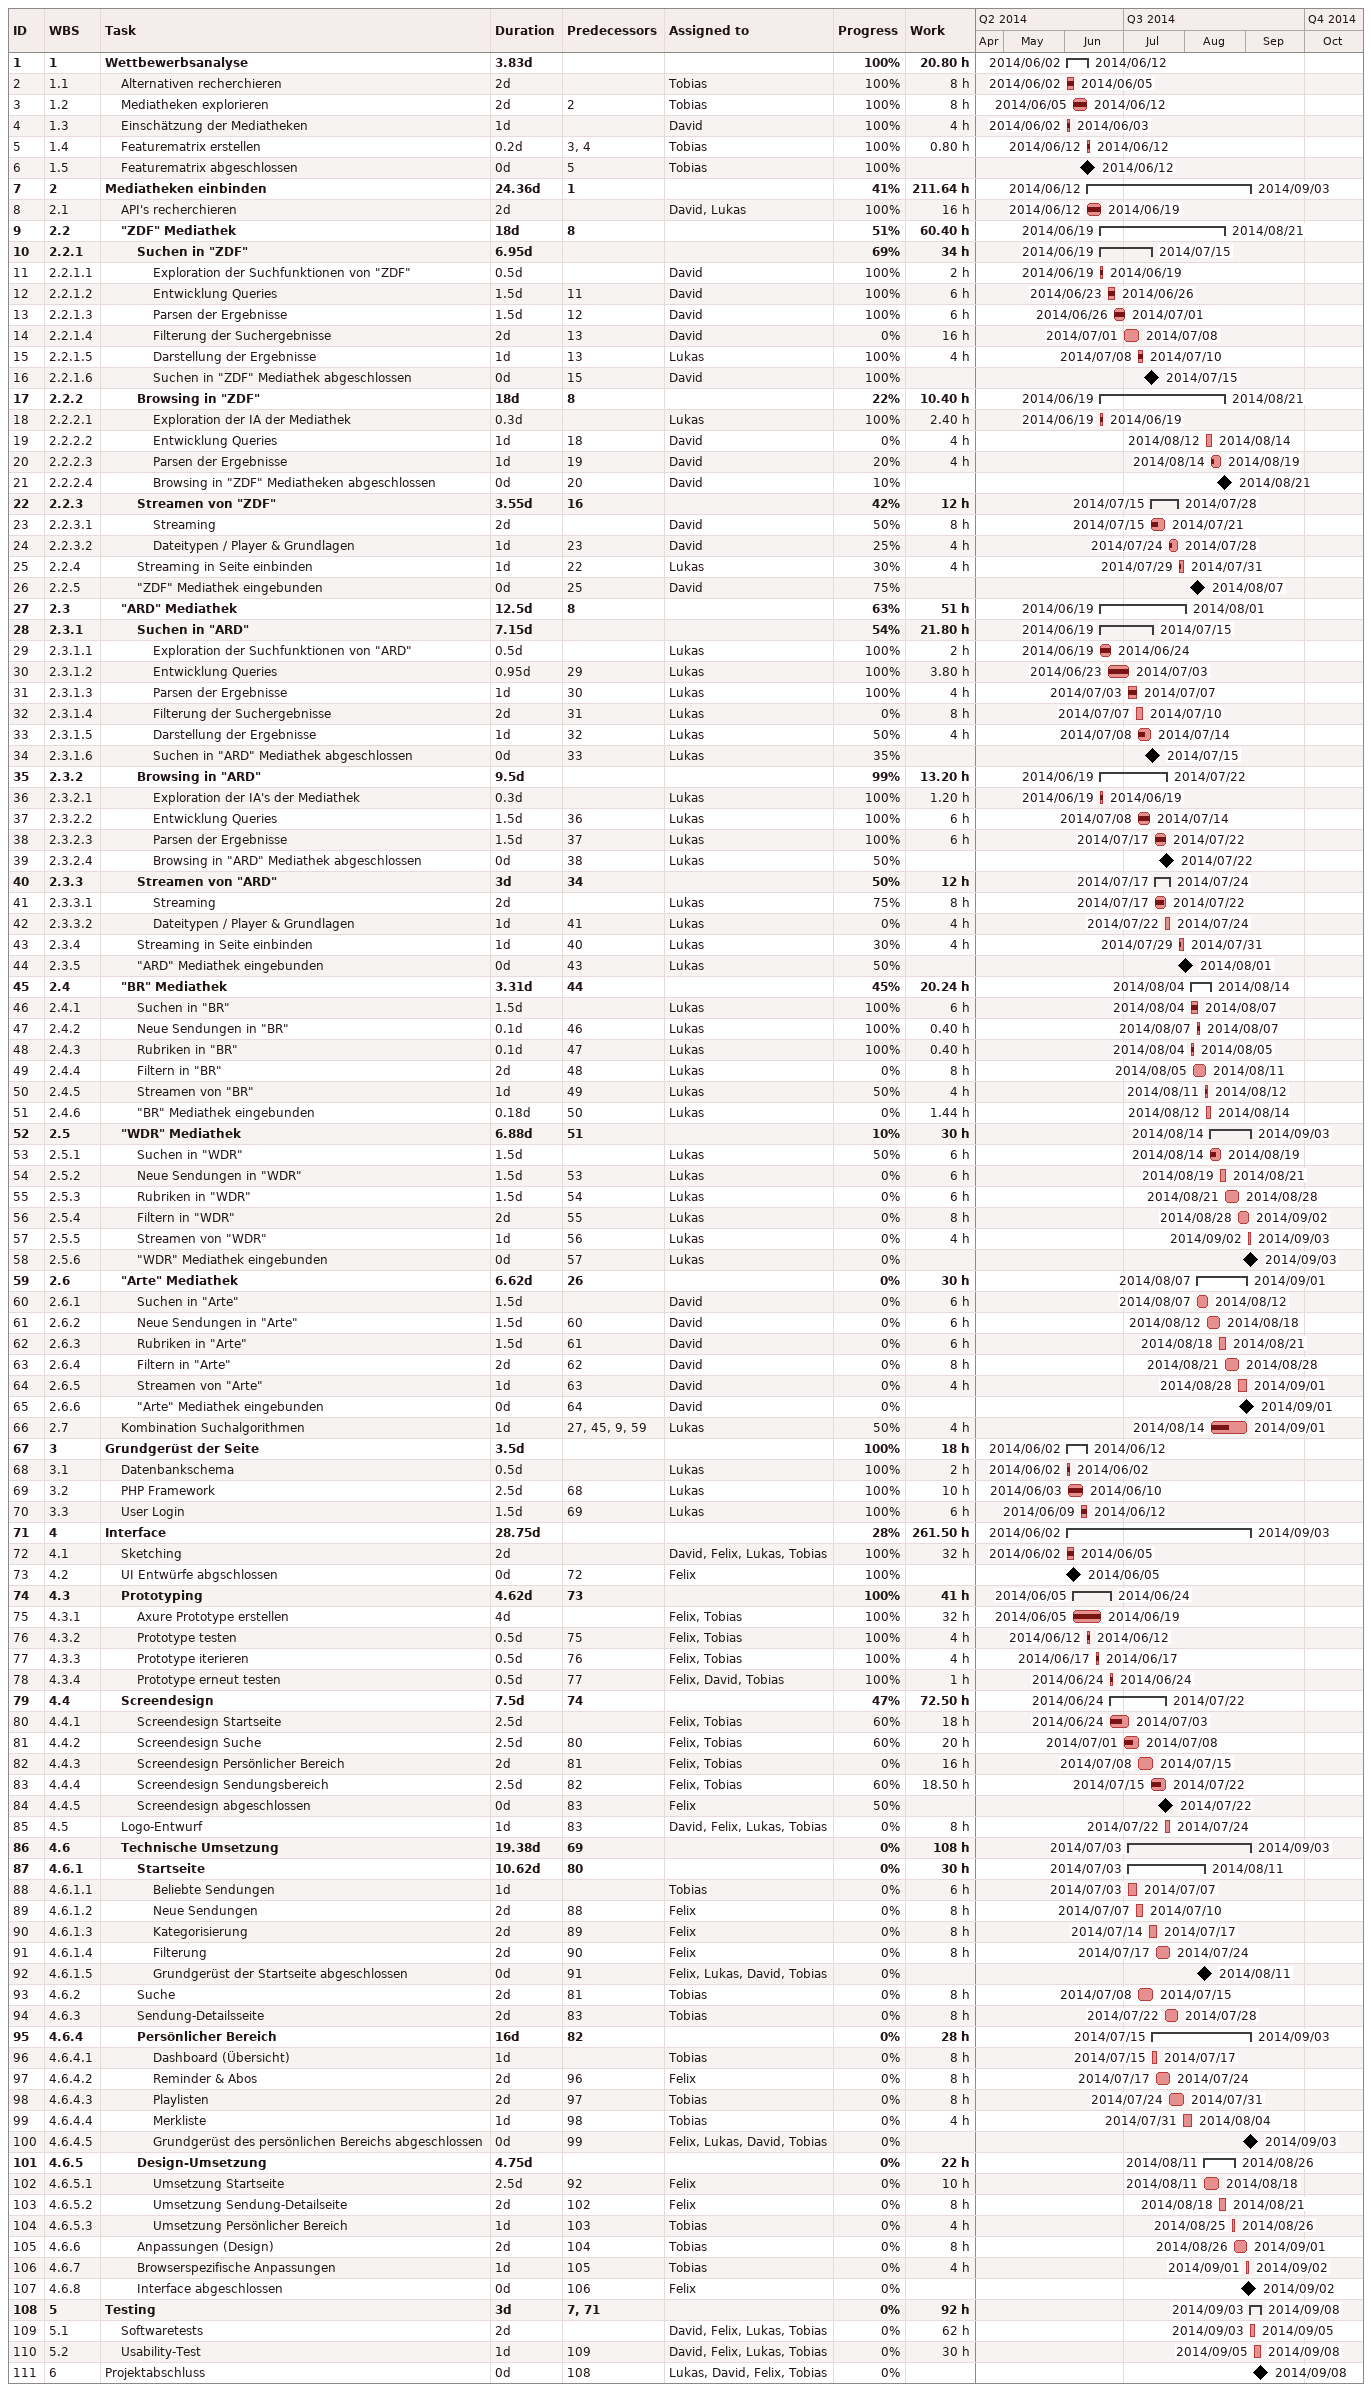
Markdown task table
| ID | WBS | Task | Duration | Start | Finish | Predecessors | Resources | % complete | Work (h) |
|---|---|---|---|---|---|---|---|---|---|
| 1 | 1 | **Wettbewerbsanalyse** | 3.83d | 2014-06-02 | 2014-06-12 |  |  | 100 | 20.80 |
| 2 | 1.1 | Alternativen recherchieren | 2d | 2014-06-02 | 2014-06-05 |  | Tobias | 100 | 8 |
| 3 | 1.2 | Mediatheken explorieren | 2d | 2014-06-05 | 2014-06-12 | 2 | Tobias | 100 | 8 |
| 4 | 1.3 | Einschätzung der Mediatheken | 1d | 2014-06-02 | 2014-06-03 |  | David | 100 | 4 |
| 5 | 1.4 | Featurematrix erstellen | 0.2d | 2014-06-12 | 2014-06-12 | 3, 4 | Tobias | 100 | 0.80 |
| 6 | 1.5 | Featurematrix abgeschlossen | 0d | 2014-06-12 | 2014-06-12 | 5 | Tobias | 100 |  |
| 7 | 2 | **Mediatheken einbinden** | 24.36d | 2014-06-12 | 2014-09-03 | 1 |  | 41 | 211.64 |
| 8 | 2.1 | API's recherchieren | 2d | 2014-06-12 | 2014-06-19 |  | David, Lukas | 100 | 16 |
| 9 | 2.2 | **"ZDF" Mediathek** | 18d | 2014-06-19 | 2014-08-21 | 8 |  | 51 | 60.40 |
| 10 | 2.2.1 | **Suchen in "ZDF"** | 6.95d | 2014-06-19 | 2014-07-15 |  |  | 69 | 34 |
| 11 | 2.2.1.1 | Exploration der Suchfunktionen von "ZDF" | 0.5d | 2014-06-19 | 2014-06-19 |  | David | 100 | 2 |
| 12 | 2.2.1.2 | Entwicklung Queries | 1.5d | 2014-06-23 | 2014-06-26 | 11 | David | 100 | 6 |
| 13 | 2.2.1.3 | Parsen der Ergebnisse | 1.5d | 2014-06-26 | 2014-07-01 | 12 | David | 100 | 6 |
| 14 | 2.2.1.4 | Filterung der Suchergebnisse | 2d | 2014-07-01 | 2014-07-08 | 13 | David | 0 | 16 |
| 15 | 2.2.1.5 | Darstellung der Ergebnisse | 1d | 2014-07-08 | 2014-07-10 | 13 | Lukas | 100 | 4 |
| 16 | 2.2.1.6 | Suchen in "ZDF" Mediathek abgeschlossen | 0d | 2014-07-15 | 2014-07-15 | 15 | David | 100 |  |
| 17 | 2.2.2 | **Browsing in "ZDF"** | 18d | 2014-06-19 | 2014-08-21 | 8 |  | 22 | 10.40 |
| 18 | 2.2.2.1 | Exploration der IA der Mediathek | 0.3d | 2014-06-19 | 2014-06-19 |  | Lukas | 100 | 2.40 |
| 19 | 2.2.2.2 | Entwicklung Queries | 1d | 2014-08-12 | 2014-08-14 | 18 | David | 0 | 4 |
| 20 | 2.2.2.3 | Parsen der Ergebnisse | 1d | 2014-08-14 | 2014-08-19 | 19 | David | 20 | 4 |
| 21 | 2.2.2.4 | Browsing in "ZDF" Mediatheken abgeschlossen | 0d | 2014-08-21 | 2014-08-21 | 20 | David | 10 |  |
| 22 | 2.2.3 | **Streamen von "ZDF"** | 3.55d | 2014-07-15 | 2014-07-28 | 16 |  | 42 | 12 |
| 23 | 2.2.3.1 | Streaming | 2d | 2014-07-15 | 2014-07-21 |  | David | 50 | 8 |
| 24 | 2.2.3.2 | Dateitypen / Player & Grundlagen | 1d | 2014-07-24 | 2014-07-28 | 23 | David | 25 | 4 |
| 25 | 2.2.4 | Streaming in Seite einbinden | 1d | 2014-07-29 | 2014-07-31 | 22 | Lukas | 30 | 4 |
| 26 | 2.2.5 | "ZDF" Mediathek eingebunden | 0d | 2014-08-07 | 2014-08-07 | 25 | David | 75 |  |
| 27 | 2.3 | **"ARD" Mediathek** | 12.5d | 2014-06-19 | 2014-08-01 | 8 |  | 63 | 51 |
| 28 | 2.3.1 | **Suchen in "ARD"** | 7.15d | 2014-06-19 | 2014-07-15 |  |  | 54 | 21.80 |
| 29 | 2.3.1.1 | Exploration der Suchfunktionen von "ARD" | 0.5d | 2014-06-19 | 2014-06-24 |  | Lukas | 100 | 2 |
| 30 | 2.3.1.2 | Entwicklung Queries | 0.95d | 2014-06-23 | 2014-07-03 | 29 | Lukas | 100 | 3.80 |
| 31 | 2.3.1.3 | Parsen der Ergebnisse | 1d | 2014-07-03 | 2014-07-07 | 30 | Lukas | 100 | 4 |
| 32 | 2.3.1.4 | Filterung der Suchergebnisse | 2d | 2014-07-07 | 2014-07-10 | 31 | Lukas | 0 | 8 |
| 33 | 2.3.1.5 | Darstellung der Ergebnisse | 1d | 2014-07-08 | 2014-07-14 | 32 | Lukas | 50 | 4 |
| 34 | 2.3.1.6 | Suchen in "ARD" Mediathek abgeschlossen | 0d | 2014-07-15 | 2014-07-15 | 33 | Lukas | 35 |  |
| 35 | 2.3.2 | **Browsing in "ARD"** | 9.5d | 2014-06-19 | 2014-07-22 |  |  | 99 | 13.20 |
| 36 | 2.3.2.1 | Exploration der IA's der Mediathek | 0.3d | 2014-06-19 | 2014-06-19 |  | Lukas | 100 | 1.20 |
| 37 | 2.3.2.2 | Entwicklung Queries | 1.5d | 2014-07-08 | 2014-07-14 | 36 | Lukas | 100 | 6 |
| 38 | 2.3.2.3 | Parsen der Ergebnisse | 1.5d | 2014-07-17 | 2014-07-22 | 37 | Lukas | 100 | 6 |
| 39 | 2.3.2.4 | Browsing in "ARD" Mediathek abgeschlossen | 0d | 2014-07-22 | 2014-07-22 | 38 | Lukas | 50 |  |
| 40 | 2.3.3 | **Streamen von "ARD"** | 3d | 2014-07-17 | 2014-07-24 | 34 |  | 50 | 12 |
| 41 | 2.3.3.1 | Streaming | 2d | 2014-07-17 | 2014-07-22 |  | Lukas | 75 | 8 |
| 42 | 2.3.3.2 | Dateitypen / Player & Grundlagen | 1d | 2014-07-22 | 2014-07-24 | 41 | Lukas | 0 | 4 |
| 43 | 2.3.4 | Streaming in Seite einbinden | 1d | 2014-07-29 | 2014-07-31 | 40 | Lukas | 30 | 4 |
| 44 | 2.3.5 | "ARD" Mediathek eingebunden | 0d | 2014-08-01 | 2014-08-01 | 43 | Lukas | 50 |  |
| 45 | 2.4 | **"BR" Mediathek** | 3.31d | 2014-08-04 | 2014-08-14 | 44 |  | 45 | 20.24 |
| 46 | 2.4.1 | Suchen in "BR" | 1.5d | 2014-08-04 | 2014-08-07 |  | Lukas | 100 | 6 |
| 47 | 2.4.2 | Neue Sendungen in "BR" | 0.1d | 2014-08-07 | 2014-08-07 | 46 | Lukas | 100 | 0.40 |
| 48 | 2.4.3 | Rubriken in "BR" | 0.1d | 2014-08-04 | 2014-08-05 | 47 | Lukas | 100 | 0.40 |
| 49 | 2.4.4 | Filtern in "BR" | 2d | 2014-08-05 | 2014-08-11 | 48 | Lukas | 0 | 8 |
| 50 | 2.4.5 | Streamen von "BR" | 1d | 2014-08-11 | 2014-08-12 | 49 | Lukas | 50 | 4 |
| 51 | 2.4.6 | "BR" Mediathek eingebunden | 0.18d | 2014-08-12 | 2014-08-14 | 50 | Lukas | 0 | 1.44 |
| 52 | 2.5 | **"WDR" Mediathek** | 6.88d | 2014-08-14 | 2014-09-03 | 51 |  | 10 | 30 |
| 53 | 2.5.1 | Suchen in "WDR" | 1.5d | 2014-08-14 | 2014-08-19 |  | Lukas | 50 | 6 |
| 54 | 2.5.2 | Neue Sendungen in "WDR" | 1.5d | 2014-08-19 | 2014-08-21 | 53 | Lukas | 0 | 6 |
| 55 | 2.5.3 | Rubriken in "WDR" | 1.5d | 2014-08-21 | 2014-08-28 | 54 | Lukas | 0 | 6 |
| 56 | 2.5.4 | Filtern in "WDR" | 2d | 2014-08-28 | 2014-09-02 | 55 | Lukas | 0 | 8 |
| 57 | 2.5.5 | Streamen von "WDR" | 1d | 2014-09-02 | 2014-09-03 | 56 | Lukas | 0 | 4 |
| 58 | 2.5.6 | "WDR" Mediathek eingebunden | 0d | 2014-09-03 | 2014-09-03 | 57 | Lukas | 0 |  |
| 59 | 2.6 | **"Arte" Mediathek** | 6.62d | 2014-08-07 | 2014-09-01 | 26 |  | 0 | 30 |
| 60 | 2.6.1 | Suchen in "Arte" | 1.5d | 2014-08-07 | 2014-08-12 |  | David | 0 | 6 |
| 61 | 2.6.2 | Neue Sendungen in "Arte" | 1.5d | 2014-08-12 | 2014-08-18 | 60 | David | 0 | 6 |
| 62 | 2.6.3 | Rubriken in "Arte" | 1.5d | 2014-08-18 | 2014-08-21 | 61 | David | 0 | 6 |
| 63 | 2.6.4 | Filtern in "Arte" | 2d | 2014-08-21 | 2014-08-28 | 62 | David | 0 | 8 |
| 64 | 2.6.5 | Streamen von "Arte" | 1d | 2014-08-28 | 2014-09-01 | 63 | David | 0 | 4 |
| 65 | 2.6.6 | "Arte" Mediathek eingebunden | 0d | 2014-09-01 | 2014-09-01 | 64 | David | 0 |  |
| 66 | 2.7 | Kombination Suchalgorithmen | 1d | 2014-08-14 | 2014-09-01 | 27, 45, 9, 59 | Lukas | 50 | 4 |
| 67 | 3 | **Grundgerüst der Seite** | 3.5d | 2014-06-02 | 2014-06-12 |  |  | 100 | 18 |
| 68 | 3.1 | Datenbankschema | 0.5d | 2014-06-02 | 2014-06-02 |  | Lukas | 100 | 2 |
| 69 | 3.2 | PHP Framework | 2.5d | 2014-06-03 | 2014-06-10 | 68 | Lukas | 100 | 10 |
| 70 | 3.3 | User Login | 1.5d | 2014-06-09 | 2014-06-12 | 69 | Lukas | 100 | 6 |
| 71 | 4 | **Interface** | 28.75d | 2014-06-02 | 2014-09-03 |  |  | 28 | 261.50 |
| 72 | 4.1 | Sketching | 2d | 2014-06-02 | 2014-06-05 |  | David, Felix, Lukas, Tobias | 100 | 32 |
| 73 | 4.2 | UI Entwürfe abgschlossen | 0d | 2014-06-05 | 2014-06-05 | 72 | Felix | 100 |  |
| 74 | 4.3 | **Prototyping** | 4.62d | 2014-06-05 | 2014-06-24 | 73 |  | 100 | 41 |
| 75 | 4.3.1 | Axure Prototype erstellen | 4d | 2014-06-05 | 2014-06-19 |  | Felix, Tobias | 100 | 32 |
| 76 | 4.3.2 | Prototype testen | 0.5d | 2014-06-12 | 2014-06-12 | 75 | Felix, Tobias | 100 | 4 |
| 77 | 4.3.3 | Prototype iterieren | 0.5d | 2014-06-17 | 2014-06-17 | 76 | Felix, Tobias | 100 | 4 |
| 78 | 4.3.4 | Prototype erneut testen | 0.5d | 2014-06-24 | 2014-06-24 | 77 | Felix, David, Tobias | 100 | 1 |
| 79 | 4.4 | **Screendesign** | 7.5d | 2014-06-24 | 2014-07-22 | 74 |  | 47 | 72.50 |
| 80 | 4.4.1 | Screendesign Startseite | 2.5d | 2014-06-24 | 2014-07-03 |  | Felix, Tobias | 60 | 18 |
| 81 | 4.4.2 | Screendesign Suche | 2.5d | 2014-07-01 | 2014-07-08 | 80 | Felix, Tobias | 60 | 20 |
| 82 | 4.4.3 | Screendesign Persönlicher Bereich | 2d | 2014-07-08 | 2014-07-15 | 81 | Felix, Tobias | 0 | 16 |
| 83 | 4.4.4 | Screendesign Sendungsbereich | 2.5d | 2014-07-15 | 2014-07-22 | 82 | Felix, Tobias | 60 | 18.50 |
| 84 | 4.4.5 | Screendesign abgeschlossen | 0d | 2014-07-22 | 2014-07-22 | 83 | Felix | 50 |  |
| 85 | 4.5 | Logo-Entwurf | 1d | 2014-07-22 | 2014-07-24 | 83 | David, Felix, Lukas, Tobias | 0 | 8 |
| 86 | 4.6 | **Technische Umsetzung** | 19.38d | 2014-07-03 | 2014-09-03 | 69 |  | 0 | 108 |
| 87 | 4.6.1 | **Startseite** | 10.62d | 2014-07-03 | 2014-08-11 | 80 |  | 0 | 30 |
| 88 | 4.6.1.1 | Beliebte Sendungen | 1d | 2014-07-03 | 2014-07-07 |  | Tobias | 0 | 6 |
| 89 | 4.6.1.2 | Neue Sendungen | 2d | 2014-07-07 | 2014-07-10 | 88 | Felix | 0 | 8 |
| 90 | 4.6.1.3 | Kategorisierung | 2d | 2014-07-14 | 2014-07-17 | 89 | Felix | 0 | 8 |
| 91 | 4.6.1.4 | Filterung | 2d | 2014-07-17 | 2014-07-24 | 90 | Felix | 0 | 8 |
| 92 | 4.6.1.5 | Grundgerüst der Startseite abgeschlossen | 0d | 2014-08-11 | 2014-08-11 | 91 | Felix, Lukas, David, Tobias | 0 |  |
| 93 | 4.6.2 | Suche | 2d | 2014-07-08 | 2014-07-15 | 81 | Tobias | 0 | 8 |
| 94 | 4.6.3 | Sendung-Detailsseite | 2d | 2014-07-22 | 2014-07-28 | 83 | Tobias | 0 | 8 |
| 95 | 4.6.4 | **Persönlicher Bereich** | 16d | 2014-07-15 | 2014-09-03 | 82 |  | 0 | 28 |
| 96 | 4.6.4.1 | Dashboard (Übersicht) | 1d | 2014-07-15 | 2014-07-17 |  | Tobias | 0 | 8 |
| 97 | 4.6.4.2 | Reminder & Abos | 2d | 2014-07-17 | 2014-07-24 | 96 | Felix | 0 | 8 |
| 98 | 4.6.4.3 | Playlisten | 2d | 2014-07-24 | 2014-07-31 | 97 | Tobias | 0 | 8 |
| 99 | 4.6.4.4 | Merkliste | 1d | 2014-07-31 | 2014-08-04 | 98 | Tobias | 0 | 4 |
| 100 | 4.6.4.5 | Grundgerüst des persönlichen Bereichs abgeschlossen | 0d | 2014-09-03 | 2014-09-03 | 99 | Felix, Lukas, David, Tobias | 0 |  |
| 101 | 4.6.5 | **Design-Umsetzung** | 4.75d | 2014-08-11 | 2014-08-26 |  |  | 0 | 22 |
| 102 | 4.6.5.1 | Umsetzung Startseite | 2.5d | 2014-08-11 | 2014-08-18 | 92 | Felix | 0 | 10 |
| 103 | 4.6.5.2 | Umsetzung Sendung-Detailseite | 2d | 2014-08-18 | 2014-08-21 | 102 | Felix | 0 | 8 |
| 104 | 4.6.5.3 | Umsetzung Persönlicher Bereich | 1d | 2014-08-25 | 2014-08-26 | 103 | Tobias | 0 | 4 |
| 105 | 4.6.6 | Anpassungen (Design) | 2d | 2014-08-26 | 2014-09-01 | 104 | Tobias | 0 | 8 |
| 106 | 4.6.7 | Browserspezifische Anpassungen | 1d | 2014-09-01 | 2014-09-02 | 105 | Tobias | 0 | 4 |
| 107 | 4.6.8 | Interface abgeschlossen | 0d | 2014-09-02 | 2014-09-02 | 106 | Felix | 0 |  |
| 108 | 5 | **Testing** | 3d | 2014-09-03 | 2014-09-08 | 7, 71 |  | 0 | 92 |
| 109 | 5.1 | Softwaretests | 2d | 2014-09-03 | 2014-09-05 |  | David, Felix, Lukas, Tobias | 0 | 62 |
| 110 | 5.2 | Usability-Test | 1d | 2014-09-05 | 2014-09-08 | 109 | David, Felix, Lukas, Tobias | 0 | 30 |
| 111 | 6 | Projektabschluss | 0d | 2014-09-08 | 2014-09-08 | 108 | Lukas, David, Felix, Tobias | 0 |  |
